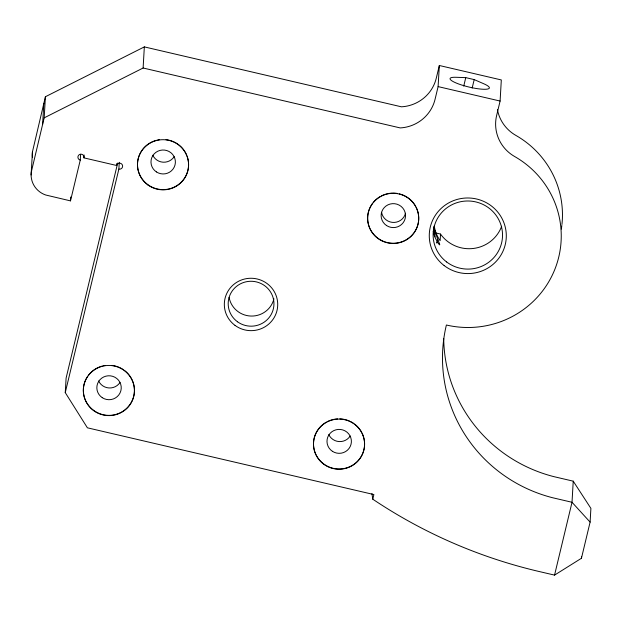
<?xml version="1.0" encoding="UTF-8"?>
<svg xmlns="http://www.w3.org/2000/svg" width="622" height="622" viewBox="0 0 622 622"><rect width="100%" height="100%" fill="white"/><g stroke="black" fill="none" stroke-linecap="round" stroke-linejoin="round"><path stroke-width="0.93" d="M31.1 174.976L32.453 151.799L45.406 96.744L144.335 46.891L401.423 106.813A38.136 37.421 3.3 0 0 436.302 78.092L439.326 65.497L501.316 79.943L500.104 101.052L496.628 115.513A38.136 37.421 3.3 0 0 514.635 156.511A93.471 91.722 3.3 0 1 554.653 269.824A93.471 91.722 3.3 0 1 446.386 325.018A146.8 144.055 3.3 0 0 552.561 497.724L572.022 502.281L590.107 522.115L581.438 558.276L554.552 575.109L539.709 571.649A499.723 490.369 3.3 0 1 372.765 499.186L371.948 493.611M80.603 154.303L80.269 160.095L70.488 200.875L45.74 195.013A21.7 21.296 3.3 0 1 31.287 172.069L42.607 124.447L43.828 103.338M42.607 124.447L44.193 117.853L45.406 96.744M70.488 200.875L70.714 197.011M372.765 499.186L373.876 494.56L87.399 427.812L65.263 392.622L66.103 378.106L117.69 163.003M65.263 392.622L118.872 169.091A3.048 2.993 3.3 0 0 122.542 166.867A3.048 2.993 3.3 0 0 120.271 163.259A3.048 2.993 3.3 0 0 116.602 165.483L83.939 157.871L84.102 154.971M116.602 165.483L116.711 163.555M118.872 169.091L119.261 162.311M44.193 117.853L143.114 68.008L144.335 46.891M143.114 68.008L400.203 127.922A38.136 37.421 3.3 0 0 435.089 99.201L438.106 86.606L439.326 65.497M433.27 231.726L434.257 225.926A34.708 34.054 3.3 0 0 440.151 240.675L440.531 234.074L435.859 232.986M443.711 338.477A146.8 144.055 3.3 0 0 553.774 476.615L573.235 481.171L572.022 502.281L554.552 575.109M581.438 558.276L581.539 556.449M590.107 522.115L590.9 508.384L573.235 481.171M463.732 86.108L465.769 77.633L474.197 79.593L483.784 83.768A20.215 3.833 13.5 0 1 483.465 89.265A20.215 3.833 13.5 0 1 455.646 82.78A20.215 3.833 13.5 0 1 455.957 77.284L465.769 77.633M433.892 232.776L434.568 229.969L434.164 227.629M472.16 88.067L474.197 79.593M436.916 242.977L437.88 239.828L434.506 229.666M436.823 242.875L437.88 239.828C444.209 253.768 432.041 234.58 433.899 232.138L433.837 233.25A34.708 34.054 3.3 0 1 433.511 227.745M433.363 230.086L433.946 228.927L434.381 229.059M438.106 86.606L500.104 101.052M435.003 236.811L434.786 231.034M501.659 226.268A34.708 34.054 3.3 0 1 473.56 248.442A34.708 34.054 3.3 0 1 440.531 234.074M497.444 109.651A38.136 37.421 3.3 0 0 515.856 135.402A93.471 91.722 3.3 0 1 561.946 224.519M561.845 225.436A93.471 91.722 3.3 0 1 561.332 229.106M416.141 207.219A25.549 25.074 3.3 0 1 407.954 238.669A25.549 25.074 3.3 0 1 374.988 235.738A25.549 25.074 3.3 0 1 372.555 203.34M373.146 202.578A25.549 25.074 3.3 0 1 380.47 196.396M381.325 195.938A25.549 25.074 3.3 0 1 392.521 193.108M393.252 193.1A25.549 25.074 3.3 0 1 397.613 193.489M399.277 193.831A25.549 25.074 3.3 0 1 415.698 206.364M405.513 213.245A12.207 11.973 3.3 0 1 381.574 212.296M273.929 298.801A22.882 22.454 3.3 0 1 250.977 316.054A22.882 22.454 3.3 0 1 229.106 297.402M80.269 160.095A3.048 2.993 3.3 0 1 77.999 156.487A3.048 2.993 3.3 0 1 81.669 154.264A3.048 2.993 3.3 0 1 83.939 157.871M187.121 156.231A25.549 25.074 3.3 0 1 170.871 188.427A25.549 25.074 3.3 0 1 138.504 171.493A25.549 25.074 3.3 0 1 156.604 140.261M157.553 140.043A25.549 25.074 3.3 0 1 159.465 139.709M166.012 139.647A25.549 25.074 3.3 0 1 177.915 144.187M178.693 144.763A25.549 25.074 3.3 0 1 186.779 155.337M174.191 156.651A12.207 11.973 3.3 0 1 152.771 155.228M124.548 370.518A25.549 25.074 3.3 0 1 129.43 405.264A25.549 25.074 3.3 0 1 94.155 410.753A25.549 25.074 3.3 0 1 87.702 376.248M88.262 375.47A25.549 25.074 3.3 0 1 102.459 366.024M103.407 365.798A25.549 25.074 3.3 0 1 105.32 365.464M111.874 365.402A25.549 25.074 3.3 0 1 116.85 366.49M117.768 366.809A25.549 25.074 3.3 0 1 123.77 369.942M120.046 382.413A12.207 11.973 3.3 0 1 98.626 380.983M362.004 432.974A25.549 25.074 3.3 0 1 350.761 466.236A25.549 25.074 3.3 0 1 316.606 455.879A25.549 25.074 3.3 0 1 326.325 422.151M327.18 421.7A25.549 25.074 3.3 0 1 337.653 418.886M339.837 418.87A25.549 25.074 3.3 0 1 344.184 419.376M345.132 419.593A25.549 25.074 3.3 0 1 349.719 421.172M350.59 421.584A25.549 25.074 3.3 0 1 353.918 423.574M354.695 424.15A25.549 25.074 3.3 0 1 361.561 432.127M350.194 436.038A12.207 11.973 3.3 0 1 328.781 434.607M32.492 157.615A21.7 21.296 3.3 0 1 32.453 151.799M446.65 261.979A34.708 34.054 3.3 0 0 502.226 239.633A34.708 34.054 3.3 0 0 454.612 203.526A34.708 34.054 3.3 0 0 446.65 261.979M444.147 265.571A38.517 37.794 3.3 0 0 505.943 241.033A38.517 37.794 3.3 0 0 453.275 200.735A38.517 37.794 3.3 0 0 444.147 265.571M237.518 321.792A22.882 22.454 3.3 0 0 273.812 306.242A22.882 22.454 3.3 0 0 241.88 283.142A22.882 22.454 3.3 0 0 237.518 321.792M235.03 325.399A26.699 26.194 3.3 0 0 277.536 307.618A26.699 26.194 3.3 0 0 240.52 280.351A26.699 26.194 3.3 0 0 235.03 325.399M386.55 225.553A12.207 11.973 3.3 0 0 405.513 216.417A12.207 11.973 3.3 0 0 387.941 204.856A12.207 11.973 3.3 0 0 386.55 225.553M377.912 238.467A25.549 25.074 3.3 0 0 418.552 221.37A25.549 25.074 3.3 0 0 383.066 195.339A25.549 25.074 3.3 0 0 377.912 238.467M156.402 171.921A12.207 11.973 3.3 0 0 175.365 162.793A12.207 11.973 3.3 0 0 157.794 151.224A12.207 11.973 3.3 0 0 156.402 171.921M147.756 184.843A25.549 25.074 3.3 0 0 188.404 167.746A25.549 25.074 3.3 0 0 152.919 141.715A25.549 25.074 3.3 0 0 147.756 184.843M93.611 410.598A25.549 25.074 3.3 0 0 134.259 393.501A25.549 25.074 3.3 0 0 98.774 367.47A25.549 25.074 3.3 0 0 93.611 410.598M102.257 397.676A12.207 11.973 3.3 0 0 121.22 388.548A12.207 11.973 3.3 0 0 103.649 376.986A12.207 11.973 3.3 0 0 102.257 397.676M332.412 451.308A12.207 11.973 3.3 0 0 351.368 442.18A12.207 11.973 3.3 0 0 333.796 430.611A12.207 11.973 3.3 0 0 332.412 451.308M323.767 464.222A25.549 25.074 3.3 0 0 364.406 447.125A25.549 25.074 3.3 0 0 328.921 421.102A25.549 25.074 3.3 0 0 323.767 464.222"/></g></svg>
